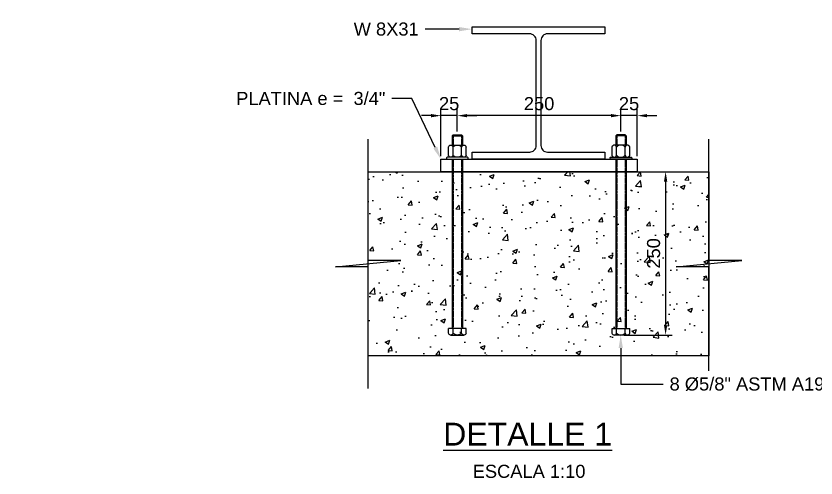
# Model space of a CAD drawing. Header units: millimetres. Extents: x -241278 to 318497, y -110515 to 29234.
# Drawn here: x -31849 to -30626, y -43251 to -42544 of the extents above; entities that cross this region are included whole.
import ezdxf
from ezdxf import colors
from ezdxf.entities.mleader import LeaderData, LeaderLine
from ezdxf.enums import TextEntityAlignment as Align
from ezdxf.math import Vec2, Vec3

# ---------------------------------------------------------------- set-up
doc = ezdxf.new("R2010")
doc.units = ezdxf.units.MM
doc.header["$LTSCALE"] = 0.1
doc.linetypes.add('HIDDEN', pattern=[0.375, 0.25, -0.125])
for name, color, linetype in [('EE-OCULTAS', 8, 'HIDDEN'), ('EE-TEXTO 1', 4, 'Continuous'), ('EE-TEXTO 2', 2, 'Continuous'), ('SIM-CONCRETO', 8, 'Continuous'), ('SIM-COTAS', 1, 'Continuous'), ('SIM-PLATINAS', 2, 'Continuous'), ('SIM-W8x31', 54, 'Continuous')]:
    doc.layers.add(name, color=color, linetype=linetype)
doc.styles.add('ARIAL EE', font='arial.ttf')
doc.styles.get("Standard").update_dxf_attribs({"font": 'arial.ttf'})
doc.dimstyles.new('EE 1_STANDAR', dxfattribs={"dimtxt": 2, "dimasz": 1.5, "dimexe": 1, "dimexo": 0.5, "dimgap": 0.8, "dimtad": 1, "dimdec": 0, "dimdsep": 46, "dimtxsty": 'Standard', "dimcen": 0.09, "dimclrd": 256, "dimclre": 256, "dimclrt": 2, "dimadec": 0, "dimazin": 0, "dimtfac": 1, "dimtdec": 0, "dimtix": 1, "dimtmove": 0, "dimatfit": 2, "dimfxl": 1, "dimtolj": 1, "dimlwd": -1, "dimlwe": -1, "dimarcsym": 1})

# ---------------------------------------------------------------- blocks, each defined once
blk = doc.blocks.new('*U600')
for p, q in [((-10.3, 269.1), (10.3, 269.1)), ((-13.5, 266.1), (-13.5, 259.2)), ((13.5, 259.2), (-13.5, 259.2)), ((-7.9, 0), (-7.9, 259.2)), ((-6.6, 266.1), (-6.6, 259.2)), ((6.6, 266.1), (6.6, 259.2)), ((7.9, 0), (7.9, 259.2)), ((13.5, 266.1), (13.5, 259.2)), ((-13.5, -6.1), (-13.5, -18.6)), ((-6.6, -6.1), (-6.6, -18.6)), ((6.6, -6.1), (6.6, -18.6)), ((13.5, -6.1), (13.5, -18.6)), ((-10.3, -21.6), (10.3, -21.6)), ((-7.9, -36), (-7.9, -21.6)), ((7.9, -36), (7.9, -21.6)), ((-7.9, -36), (7.9, -36)), ((-7.9, -36), (-6.4, -37.5)), ((7.9, -36), (6.4, -37.5)), ((-6.4, -37.5), (6.4, -37.5))]:
    blk.add_line(p, q)
blk.add_lwpolyline([(-16.7, -1.6), (-16.7, -1.5, -0.414214), (-15.2, 0), (15.2, 0, -0.414214), (16.7, -1.5), (16.7, -1.6, -0.414214), (15.2, -3.1), (-15.2, -3.1, -0.414214)], format="xyb", close=True)
for centre, radius, start, end in [((-10.1, 265.6), 3.47, 7.7682, 172.2318), ((0, 260.3), 8.8, 41.2145, 138.7855), ((10.1, 265.6), 3.47, 7.7682, 172.2318), ((-10.1, -6.6), 3.47, 7.7682, 172.2318), ((0, -11.9), 8.8, 41.2145, 138.7855), ((10.1, -6.6), 3.47, 7.7682, 172.2318), ((-10.1, -18.1), 3.47, 187.7682, 352.2318), ((0, -12.8), 8.8, 221.2145, 318.7855), ((10.1, -18.1), 3.47, 187.7682, 352.2318)]:
    blk.add_arc(centre, radius, start, end)
at = {"layer": 'EE-OCULTAS'}
for p, q in [((-6.4, 0), (-6.4, 259.2)), ((6.4, 0), (6.4, 259.2)), ((-6.4, -37.5), (-6.4, -21.6)), ((6.4, -37.5), (6.4, -21.8))]:
    blk.add_line(p, q, dxfattribs=at)
blk = doc.blocks.new('TÍTULO')
at = {"layer": 'EE-TEXTO 1', "style": 'ARIAL EE'}
blk.add_attdef('%%UTÍTULO', text='', height=3.5, dxfattribs=at).set_placement((0, 0), align=Align.MIDDLE_CENTER)
at = {"layer": 'EE-TEXTO 2', "style": 'ARIAL EE'}
for tag, p in [('SUBTÍTULO', (0, -4.24)), ('ESCALA', (0, -5.71))]:
    blk.add_attdef(tag, text='', height=2, dxfattribs=at).set_placement(p, align=Align.MIDDLE_CENTER)
blk = doc.blocks.new('*D601')
at = {"layer": 'SIM-COTAS', "transparency": 16777216}
for p, q in [((-30893.9, -42782.4), (-30845.5, -42782.4)), ((-30855.5, -42797.4), (-30855.5, -43017.4)), ((-30918.7, -43032.4), (-30845.5, -43032.4))]:
    blk.add_line(p, q, dxfattribs=at)
for points in [[(-30858, -42797.4), (-30853, -42797.4), (-30855.5, -42782.4)], [(-30858, -43017.4), (-30853, -43017.4), (-30855.5, -43032.4)]]:
    blk.add_solid(points, dxfattribs=at)
at = {"layer": 'SIM-COTAS', "color": 2, "transparency": 16777216, "insert": (-30873.8, -42907.4), "char_height": 20, "attachment_point": 5, "rotation": 90}
blk.add_mtext('\\A1;250', dxfattribs=at)
blk = doc.blocks.new('*D602')
at = {"layer": 'SIM-COTAS', "transparency": 16777216}
for p, q in [((-30923.9, -42720.9), (-30923.9, -42686.6)), ((-30898.9, -42758.4), (-30898.9, -42686.6)), ((-30938.9, -42696.6), (-30953.9, -42696.6)), ((-30898.9, -42696.6), (-30923.9, -42696.6)), ((-30883.9, -42696.6), (-30868.9, -42696.6))]:
    blk.add_line(p, q, dxfattribs=at)
for points in [[(-30938.9, -42694.1), (-30938.9, -42699.1), (-30923.9, -42696.6)], [(-30883.9, -42694.1), (-30883.9, -42699.1), (-30898.9, -42696.6)]]:
    blk.add_solid(points, dxfattribs=at)
at = {"layer": 'SIM-COTAS', "color": 2, "transparency": 16777216, "insert": (-30911.4, -42678.3), "char_height": 20, "attachment_point": 5}
blk.add_mtext('\\A1;25', dxfattribs=at)
blk = doc.blocks.new('*D603')
at = {"layer": 'SIM-COTAS', "transparency": 16777216}
for p, q in [((-31173.9, -42720.9), (-31173.9, -42686.6)), ((-30923.9, -42720.9), (-30923.9, -42686.6)), ((-30938.9, -42696.6), (-31158.9, -42696.6))]:
    blk.add_line(p, q, dxfattribs=at)
for points in [[(-31158.9, -42694.1), (-31158.9, -42699.1), (-31173.9, -42696.6)], [(-30938.9, -42694.1), (-30938.9, -42699.1), (-30923.9, -42696.6)]]:
    blk.add_solid(points, dxfattribs=at)
at = {"layer": 'SIM-COTAS', "color": 2, "transparency": 16777216, "insert": (-31048.9, -42678.3), "char_height": 20, "attachment_point": 5}
blk.add_mtext('\\A1;250', dxfattribs=at)
blk = doc.blocks.new('*D604')
at = {"layer": 'SIM-COTAS', "transparency": 16777216}
for p, q in [((-31198.9, -42758.4), (-31198.9, -42686.6)), ((-31173.9, -42720.9), (-31173.9, -42686.6)), ((-31213.9, -42696.6), (-31228.9, -42696.6)), ((-31173.9, -42696.6), (-31198.9, -42696.6)), ((-31158.9, -42696.6), (-31143.9, -42696.6))]:
    blk.add_line(p, q, dxfattribs=at)
for points in [[(-31213.9, -42694.1), (-31213.9, -42699.1), (-31198.9, -42696.6)], [(-31158.9, -42694.1), (-31158.9, -42699.1), (-31173.9, -42696.6)]]:
    blk.add_solid(points, dxfattribs=at)
at = {"layer": 'SIM-COTAS', "color": 2, "transparency": 16777216, "insert": (-31186.4, -42678.3), "char_height": 20, "attachment_point": 5}
blk.add_mtext('\\A1;25', dxfattribs=at)

msp = doc.modelspace()

# ---------------------------------------------------------------- linework, layer by layer
at = {"layer": 'SIM-W8x31'}
msp.add_lwpolyline([(-30948.2, -42752.4), (-30948.2, -42763.4), (-31151.2, -42763.4), (-31151.2, -42752.4), (-31063.3, -42752.4, 0.414214), (-31053.3, -42742.4), (-31053.3, -42581.4, 0.414214), (-31063.3, -42571.4), (-31151.2, -42571.4), (-31151.2, -42560.4), (-30948.2, -42560.4), (-30948.2, -42571.4), (-31036.1, -42571.4, 0.414214), (-31046.1, -42581.4), (-31046.1, -42742.4, 0.414214), (-31036.1, -42752.4)], format="xyb", close=True, dxfattribs=at)

# ---------------------------------------------------------------- block references
at = {"layer": 'SIM-COTAS'}
ref = msp.add_blockref('TÍTULO', (-31061, -43236.6), dxfattribs=dict(at, xscale=10, yscale=10, zscale=10))
ref.add_attrib('ESCALA1:100', 'ESCALA 1:10', dxfattribs={"layer": 'EE-TEXTO 2', "height": 20, "style": 'ARIAL EE'}).set_placement((-31064.2, -43251), align=Align.CENTER)
ref.add_attrib('%%UVISTAENPLANTA', '%%UDETALLE 1', dxfattribs={"layer": 'EE-TEXTO 1', "height": 35, "style": 'ARIAL EE'}).set_placement((-31066.4, -43201.6), align=Align.CENTER)

# ---------------------------------------------------------------- dimensions: what is measured, and where the dimension line sits
for base, p1, p2, picture, middle in [((-31198.9, -42696.6), (-31173.9, -42725.9), (-31198.9, -42763.4), '*D604', (-31186.4, -42678.3)), ((-31173.9, -42696.6), (-30923.9, -42725.9), (-31173.9, -42725.9), '*D603', (-31048.9, -42678.3)), ((-30923.9, -42696.6), (-30898.9, -42763.4), (-30923.9, -42725.9), '*D602', (-30911.4, -42678.3))]:
    dim = msp.add_linear_dim(base=base, p1=p1, p2=p2, dimstyle='EE 1_STANDAR', dxfattribs=at)
    dim.commit()
    dim.dimension.update_dxf_attribs({"geometry": picture, "text_midpoint": middle})

# ---------------------------------------------------------------- leaders
at = {"layer": 'SIM-COTAS', "linetype": 'Continuous'}
ml = msp.add_multileader_mtext('Standard', dxfattribs=at)
ml.set_content('{\\C2;6 %%C5/8" A325}', color=256)
ml.set_leader_properties()
ml.build(insert=Vec2(0, 0))
ml.multileader.update_dxf_attribs({"dogleg_length": 0.0025, "arrow_head_size": 20, "scale": 10})
ctx = ml.context
ctx.base_point, ctx.scale, ctx.char_height, ctx.arrow_head_size, ctx.landing_gap_size, ctx.plane_origin = Vec3(-30222.6, -42897.4), 10, 20, 20, 10, Vec3(-59556, -36020.1)
ctx.text_align_type = 2
notes = []
notes.append((ctx, [(1, (1, 1, 0), (-30080.8, -42897.4), (-1, 0), 30.4, [(0, [(-29969, -42785.9)], 0, [])])]))
ctx.mtext.insert, ctx.mtext.width, ctx.mtext.defined_height, ctx.mtext.alignment, ctx.mtext.flow_direction = Vec3(-30121.2, -42887.2), 94.269, 56.3, 3, 5
ctx.mtext.has_bg_fill, ctx.mtext.bg_color, ctx.mtext.bg_scale_factor, ctx.mtext.bg_transparency, ctx.mtext.use_window_bg_color = 1, -1027028792, 1.5, 0, 1
ml = msp.add_multileader_mtext('Standard', dxfattribs=at)
ml.set_content('{\\C2;MURO FOSO ASCENSOR\\P(RELLENAR CELDAS)}', color=256)
ml.set_leader_properties()
ml.build(insert=Vec2(0, 0))
ml.multileader.update_dxf_attribs({"dogleg_length": 0.0025, "arrow_head_size": 20, "scale": 10})
ctx = ml.context
ctx.base_point, ctx.scale, ctx.char_height, ctx.arrow_head_size, ctx.landing_gap_size, ctx.plane_origin = Vec3(-30288.1, -42988.5), 10, 20, 20, 10, Vec3(-59548.7, -36748.8)
ctx.text_align_type = 2
notes.append((ctx, [(1, (1, 1, 0), (-29954.8, -42988.5), (-1, 0), 30.4, [(0, [(-29903.6, -42952.6)], 0, [])])]))
ctx.mtext.insert, ctx.mtext.width, ctx.mtext.defined_height, ctx.mtext.alignment, ctx.mtext.flow_direction = Vec3(-29995.2, -42975.6), 300.896, 84.6, 3, 5
ctx.mtext.has_bg_fill, ctx.mtext.bg_color, ctx.mtext.bg_scale_factor, ctx.mtext.bg_transparency, ctx.mtext.use_window_bg_color = 1, -1027028792, 1.5, 0, 1
for ctx, leaders in notes:
    for number, flags, end, landing, length, lines in leaders:
        leader = LeaderData()
        leader.index, (leader.has_last_leader_line, leader.has_dogleg_vector, leader.attachment_direction) = number, flags
        leader.last_leader_point, leader.dogleg_vector, leader.dogleg_length = Vec3(end), Vec3(landing), length
        for number, points, colour, breaks in lines:
            line = LeaderLine()
            line.index, line.vertices, line.color, line.breaks = number, Vec3.list(points), colors.encode_raw_color(colour), breaks
            leader.lines.append(line)
        ctx.leaders.append(leader)

# ---------------------------------------------------------------- next in the draw order: hatches: boundary and pattern name
at = {"layer": 'SIM-CONCRETO'}
h = msp.add_hatch(dxfattribs=at)
h.set_pattern_fill('AR-CONC', color=256, scale=0.4)
h.set_pattern_definition([(50, (-207.48, -59.25), (72.87387, -6.375634), [7.62, -83.82]), (355, (-207.48, -59.25), (-14.09737, 76.42274), [6.096, -67.05623]), (100.45144, (-201.41, -59.78), (58.7765, 70.0471), [6.476, -71.2361]), (46.1842, (-207.48, -38.93), (108.43162, -16.81693), [11.43, -125.73]), (96.63556, (-198.44, -40.33), (94.96165, 98.97045), [9.714, -106.85424]), (351.18415, (-207.48, -38.93), (94.96165, 98.97045), [9.14399, -100.5839]), (21, (-197.32, -44.01), (60.645757, -40.90608), [7.62, -83.82]), (326, (-197.32, -44.01), (24.72081, 73.67519), [6.096, -67.056]), (71.45144, (-192.27, -47.42), (85.36657, 32.76911), [6.476, -71.23598]), (37.5, (-207.48, -59.252), (1.235441, 33.822016), [0, -66.2432, 0, -68.072, 0, -67.31]), (7.5, (-207.48, -59.25), (26.727865, 40.07223), [0, -38.8112, 0, -64.7192, 0, -25.654]), (327.5, (-230.137, -59.252), (54.236238, -2.291498), [0, -25.4, 0, -79.248, 0, -105.156]), (317.5, (-240.297, -59.25), (59.251673, 10.170596), [0, -33.02, 0, -52.6288, 0, -74.676])])
h.paths.add_polyline_path([(-31310.3, -42782.4), (-30789.2, -42782.4), (-30789.2, -43064), (-31310.3, -43064)])

# ---------------------------------------------------------------- next in the draw order: linework, layer by layer
msp.add_lwpolyline([(-31310.3, -42782.4), (-30789.2, -42782.4), (-30789.2, -43064), (-31310.3, -43064)], close=True, dxfattribs=at)
at = {"layer": 'SIM-COTAS'}
for points in [[(-31310.3, -43114), (-31310.3, -42928.2), (-31360.3, -42928.2), (-31260.3, -42918.2), (-31310.3, -42918.2), (-31310.3, -42732.4)], [(-30789.2, -43114), (-30789.2, -42928.2), (-30839.2, -42928.2), (-30739.2, -42918.2), (-30789.2, -42918.2), (-30789.2, -42732.4)]]:
    msp.add_lwpolyline(points, dxfattribs=at)
at = {"layer": 'SIM-PLATINAS'}
msp.add_lwpolyline([(-31198.9, -42763.4), (-30898.9, -42763.4), (-30898.9, -42782.4), (-31198.9, -42782.4)], close=True, dxfattribs=at)

# ---------------------------------------------------------------- next in the draw order: block references
at = {"xscale": -1, "rotation": 180}
msp.add_blockref('*U600', (-31173.9, -42763.3), dxfattribs=at)
at = {"rotation": 180}
msp.add_blockref('*U600', (-30923.9, -42763.3), dxfattribs=at)

# ---------------------------------------------------------------- next in the draw order: dimensions: what is measured, and where the dimension line sits
at = {"layer": 'SIM-COTAS'}
dim = msp.add_linear_dim(base=(-30855.5, -43032.4), p1=(-30898.9, -42782.4), p2=(-30923.7, -43032.4), angle=90, dimstyle='EE 1_STANDAR', dxfattribs=at)
dim.commit()
dim.dimension.update_dxf_attribs({"geometry": '*D601', "text_midpoint": (-30873.8, -42907.4)})

# ---------------------------------------------------------------- next in the draw order: leaders
at = {"layer": 'SIM-COTAS', "linetype": 'Continuous'}
ml = msp.add_multileader_mtext('Standard', dxfattribs=at)
ml.set_content('\\A1;{\\C2;W 8X31}', color=256)
ml.set_leader_properties()
ml.build(insert=Vec2(0, 0))
ml.multileader.update_dxf_attribs({"dogleg_length": 0.0025, "arrow_head_size": 20, "scale": 10})
ctx = ml.context
ctx.base_point, ctx.scale, ctx.char_height, ctx.arrow_head_size, ctx.landing_gap_size, ctx.plane_origin = Vec3(-31336.9, -42564.2), 10, 20, 20, 10, Vec3(-60719.1, -36180.6)
ctx.text_align_type = 2
notes = []
notes.append((ctx, [(1, (1, 1, 0), (-31192.6, -42564.2), (-1, 0), 30.4, [(0, [(-31151.2, -42564.2)], 0, [])])]))
ctx.mtext.insert, ctx.mtext.width, ctx.mtext.defined_height, ctx.mtext.alignment, ctx.mtext.flow_direction = Vec3(-31233, -42554), 120.25, 84.6, 3, 5
ctx.mtext.has_bg_fill, ctx.mtext.bg_color, ctx.mtext.bg_scale_factor, ctx.mtext.bg_transparency, ctx.mtext.use_window_bg_color = 1, -1027028792, 1.5, 0, 1
for ctx, leaders in notes:
    for number, flags, end, landing, length, lines in leaders:
        leader = LeaderData()
        leader.index, (leader.has_last_leader_line, leader.has_dogleg_vector, leader.attachment_direction) = number, flags
        leader.last_leader_point, leader.dogleg_vector, leader.dogleg_length = Vec3(end), Vec3(landing), length
        for number, points, colour, breaks in lines:
            line = LeaderLine()
            line.index, line.vertices, line.color, line.breaks = number, Vec3.list(points), colors.encode_raw_color(colour), breaks
            leader.lines.append(line)
        ctx.leaders.append(leader)

# ---------------------------------------------------------------- next in the draw order: leaders
ml = msp.add_multileader_mtext('Standard', dxfattribs=at)
ml.set_content('\\A1;{\\C2;PLATINA e =  3/4"}', color=256)
ml.set_leader_properties()
ml.build(insert=Vec2(0, 0))
ml.multileader.update_dxf_attribs({"dogleg_length": 0.0025, "arrow_head_size": 20, "scale": 10})
ctx = ml.context
ctx.base_point, ctx.scale, ctx.char_height, ctx.arrow_head_size, ctx.landing_gap_size, ctx.plane_origin = Vec3(-31408.3, -42670.4), 10, 20, 20, 10, Vec3(-60770.1, -36286.8)
ctx.text_align_type = 2
notes = []
notes.append((ctx, [(1, (1, 1, 0), (-31243.6, -42670.4), (-1, 0), 30.4, [(0, [(-31198.9, -42763.4)], 0, [])])]))
ctx.mtext.insert, ctx.mtext.width, ctx.mtext.defined_height, ctx.mtext.alignment, ctx.mtext.flow_direction = Vec3(-31283.9, -42660.2), 120.25, 84.6, 3, 5
ctx.mtext.has_bg_fill, ctx.mtext.bg_color, ctx.mtext.bg_scale_factor, ctx.mtext.bg_transparency, ctx.mtext.use_window_bg_color = 1, -1027028792, 1.5, 0, 1
ml = msp.add_multileader_mtext('Standard', dxfattribs=at)
ml.set_content('{\\C2;8 %%C5/8" ASTM A193 GR B7 ANCLAR 250mm AL CONCRETO CON HIT RE-500}', color=256)
ml.set_leader_properties()
ml.build(insert=Vec2(0, 0))
ml.multileader.update_dxf_attribs({"dogleg_length": 0.0025, "arrow_head_size": 20, "scale": 10})
ctx = ml.context
ctx.base_point, ctx.scale, ctx.char_height, ctx.arrow_head_size, ctx.landing_gap_size, ctx.plane_origin = Vec3(-30859.4, -43107.5), 10, 20, 20, 10, Vec3(-60616.1, -37369.7)
notes.append((ctx, [(0, (1, 1, 0), (-30923.9, -43107.5), (1, 0), 64.6, [(0, [(-30924.1, -43032.4)], 0, [])])]))
ctx.mtext.insert, ctx.mtext.width, ctx.mtext.defined_height, ctx.mtext.flow_direction = Vec3(-30849.4, -43097.3), 346.265, 85.6, 5
ctx.mtext.has_bg_fill, ctx.mtext.bg_color, ctx.mtext.bg_scale_factor, ctx.mtext.bg_transparency, ctx.mtext.use_window_bg_color = 1, -1027028792, 1.5, 0, 1
for ctx, leaders in notes:
    for number, flags, end, landing, length, lines in leaders:
        leader = LeaderData()
        leader.index, (leader.has_last_leader_line, leader.has_dogleg_vector, leader.attachment_direction) = number, flags
        leader.last_leader_point, leader.dogleg_vector, leader.dogleg_length = Vec3(end), Vec3(landing), length
        for number, points, colour, breaks in lines:
            line = LeaderLine()
            line.index, line.vertices, line.color, line.breaks = number, Vec3.list(points), colors.encode_raw_color(colour), breaks
            leader.lines.append(line)
        ctx.leaders.append(leader)

doc.saveas('drawing.dxf')
